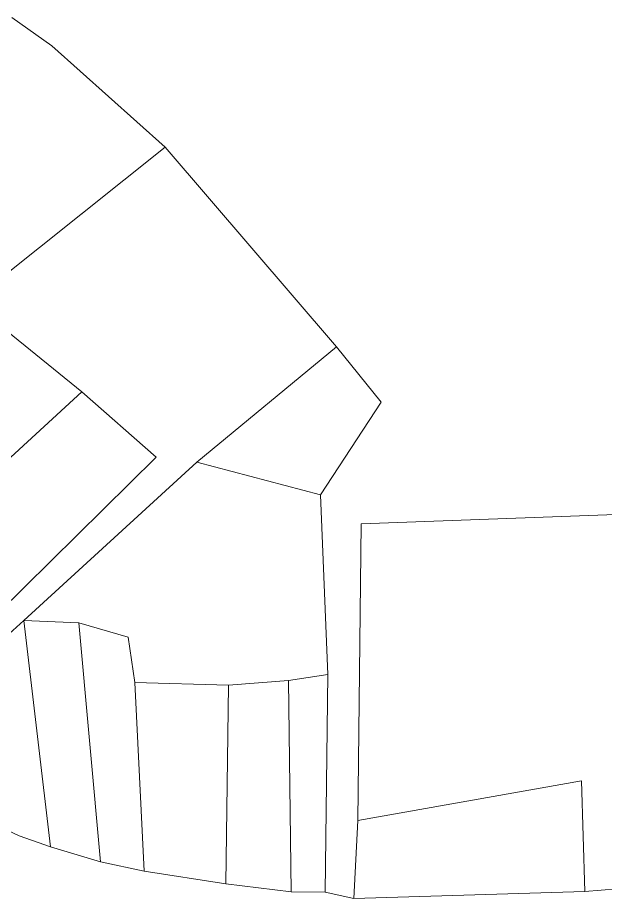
# Model space of a CAD drawing. Header units: millimetres. Extents: x 1956 to 626126, y 2654 to 1331070.
# Drawn here: x 624689.6 to 624925.6, y 1330271.4 to 1330625.1 of the extents above; entities that cross this region are included whole.
import ezdxf

# ---------------------------------------------------------------- set-up
doc = ezdxf.new("R2010")
doc.units = ezdxf.units.MM

msp = doc.modelspace()

# ---------------------------------------------------------------- linework, layer by layer
at = {"color": 1, "lineweight": 0}
for p, q in [((624703.37, 1330613.77), (624687.29, 1330625.11)), ((624748.84, 1330573.11), (624703.37, 1330613.77)), ((624673.47, 1330512.97), (624748.84, 1330573.11)), ((624817.66, 1330492.95), (624748.84, 1330573.11)), ((624685.5, 1330499.06), (624715.37, 1330474.84)), ((624761.53, 1330446.64), (624817.66, 1330492.95)), ((624835.58, 1330470.69), (624817.66, 1330492.95)), ((624592.3, 1330361.82), (624715.37, 1330474.84)), ((624715.37, 1330474.84), (624745.25, 1330448.58)), ((624811.15, 1330433.45), (624835.58, 1330470.69)), ((624745.25, 1330448.58), (624626.27, 1330331.27)), ((624692.03, 1330382.97), (624761.53, 1330446.64)), ((624761.53, 1330446.64), (624811.15, 1330433.45)), ((624814.12, 1330361.3), (624811.15, 1330433.45)), ((624827.48, 1330421.85), (625073.89, 1330430.86)), ((624826.15, 1330302.66), (624827.48, 1330421.85)), ((624631.88, 1330328.25), (624692.03, 1330382.97)), ((624702.73, 1330292.06), (624692.03, 1330382.97)), ((624692.03, 1330382.97), (624714.14, 1330382.08)), ((624714.14, 1330382.08), (624733.99, 1330376.35)), ((624722.84, 1330286.07), (624714.14, 1330382.08)), ((624733.99, 1330376.35), (624736.64, 1330358.06)), ((624798.38, 1330358.92), (624814.12, 1330361.3)), ((624813.11, 1330273.87), (624814.12, 1330361.3)), ((624736.64, 1330358.06), (624740.39, 1330282.36)), ((624736.64, 1330358.06), (624774.25, 1330357.01)), ((624774.25, 1330357.01), (624798.38, 1330358.92)), ((624799.39, 1330274.05), (624798.38, 1330358.92)), ((624773.2, 1330277.21), (624774.25, 1330357.01)), ((624916, 1330318.67), (624826.15, 1330302.66)), ((624917.28, 1330274.21), (624916, 1330318.67)), ((624680.57, 1330301.08), (624690.25, 1330296.56)), ((624826.15, 1330302.66), (624824.56, 1330271.4)), ((624690.25, 1330296.56), (624702.73, 1330292.06)), ((624702.73, 1330292.06), (624722.84, 1330286.07)), ((624722.84, 1330286.07), (624740.39, 1330282.36)), ((624740.39, 1330282.36), (624773.2, 1330277.21)), ((624773.2, 1330277.21), (624799.39, 1330274.05)), ((624799.39, 1330274.05), (624813.11, 1330273.87)), ((624813.11, 1330273.87), (624824.56, 1330271.4)), ((624824.56, 1330271.4), (624917.28, 1330274.21)), ((624917.28, 1330274.21), (624930.49, 1330275.3))]:
    msp.add_line(p, q, dxfattribs=at)

doc.saveas('drawing.dxf')
